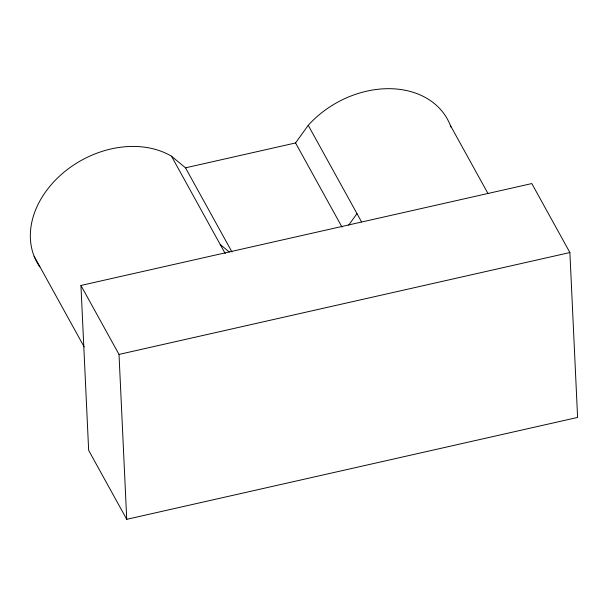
<?xml version="1.0" encoding="UTF-8"?>
<svg xmlns="http://www.w3.org/2000/svg" width="608" height="608" viewBox="0 0 608 608"><rect width="100%" height="100%" fill="white"/><g stroke="black" fill="none" stroke-linecap="round" stroke-linejoin="round"><path stroke-width="0.91" d="M39.854 266.942A88.434 67.845 -28.9 0 1 63.354 172.74A88.434 67.845 -28.9 0 1 171.486 156.21L185.516 167.831L295.564 142.956L308.233 125.309A88.434 67.845 -28.9 0 1 389.644 88.684A88.434 67.845 -28.9 0 1 450.923 126.966M348.711 225.104L356.972 213.598M80.94 285.456L531.81 183.563L569.886 252.54L577.6 417.438L126.73 519.323L88.654 450.346L80.94 285.456L119.016 354.426L126.73 519.323M119.016 354.426L569.886 252.54M220.218 244.5L229.345 252.046M450.27 125.225L487.912 193.405M308.233 125.309L361.54 221.874M295.564 142.956L342.023 227.126M185.516 167.831L231.982 251.993M171.486 156.21L225.249 253.604M34.116 256.234L84.147 346.864"/></g></svg>
